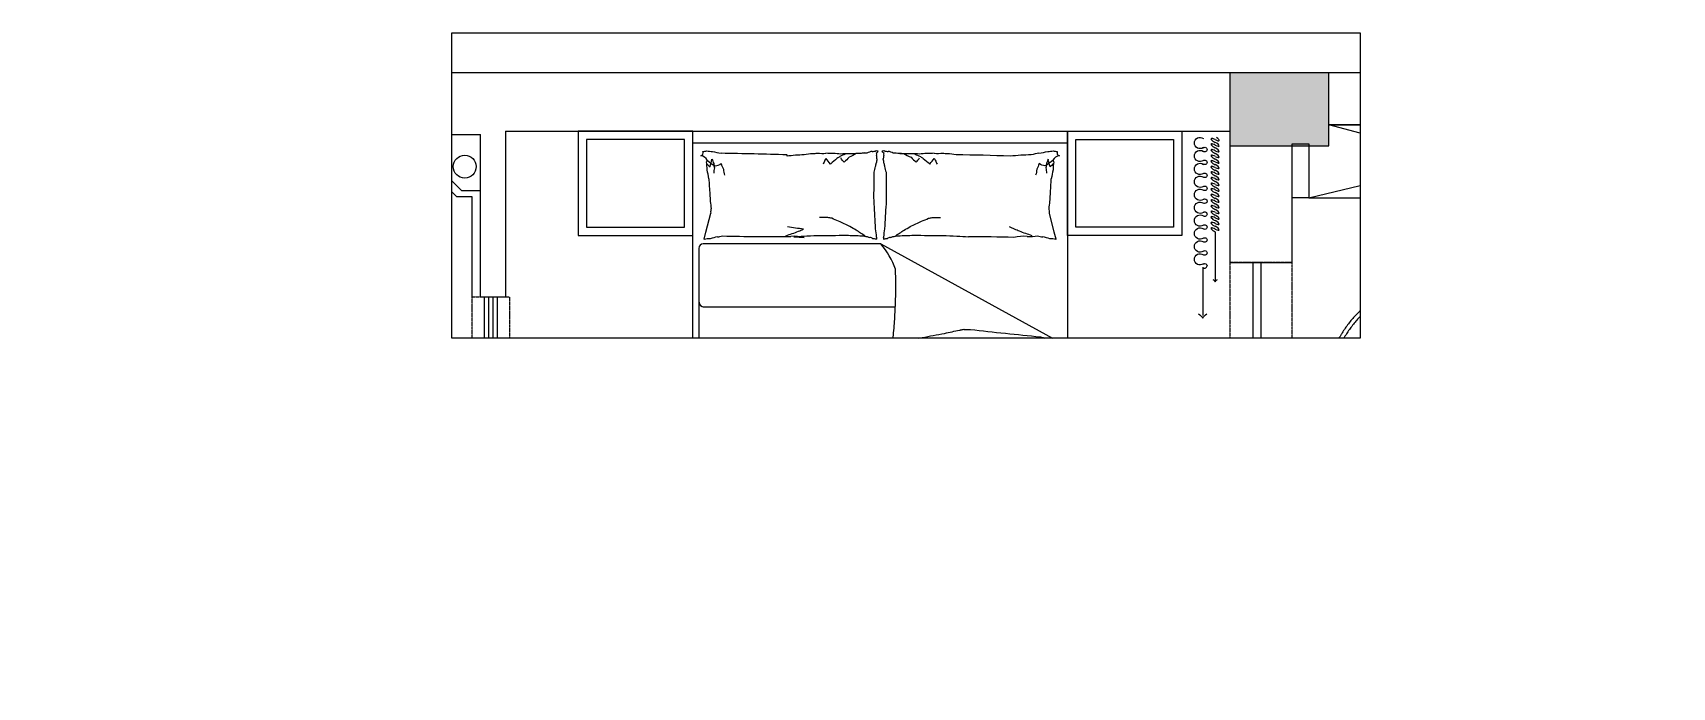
# Model space of a CAD drawing. Header units: millimetres. Extents: x 84840 to 206424, y -288515 to -124389.
# Drawn here: x 110723 to 118598, y -254965 to -251822 of the extents above; entities that cross this region are included whole.
import ezdxf
from ezdxf.xclip import XClip

# ---------------------------------------------------------------- set-up
doc = ezdxf.new("R2010")
doc.units = ezdxf.units.MM
doc.header["$XCLIPFRAME"] = 0
doc.linetypes.add('HIDDEN', pattern=[0.375, 0.25, -0.125])
for name, color, linetype in [('C-门套', 16, 'Continuous'), ('F-地坪3(地台)', 6, 'Continuous'), ('P-原墙线', 7, 'Continuous'), ('P-固定家具1(到顶)', 3, 'Continuous'), ('P-固定家具2(不到顶)', 2, 'Continuous'), ('P-完成面', 1, 'Continuous'), ('P-完成面尺寸', 44, 'Continuous'), ('P-新墙线', 4, 'Continuous'), ('P-活动家具', 3, 'Continuous'), ('P-门', 1, 'Continuous')]:
    doc.layers.add(name, color=color, linetype=linetype)

# ---------------------------------------------------------------- blocks, each defined once
blk = doc.blocks.new('A$C3A1E34E2')
at = {"color": 0, "linetype": 'ByBlock'}
for p, q in [((899, 122), (1232, 122)), ((657, 37, 0), (1001, 37, 0))]:
    blk.add_line(p, q, dxfattribs=at)
for centre, start, end in [((1017, 69, 0), 206.8177, 243.0269), ((1017, 5, 0), 116.9731, 153.1823)]:
    blk.add_arc(centre, 36.1, start, end, dxfattribs=at)
for centre, major_axis, start_param, end_param in [((48, 140), (-27.4, 27.4), -0.785341, 1.400999), ((48, 140), (-27.4, 27.4), 3.311504, 5.497844), ((93, 108), (-11, 11), 0.169911, 4.542591), ((137, 140), (27.4, 27.4), 0.785455, 2.971795), ((137, 140), (27.4, 27.4), 4.8823, 7.06864), ((181, 108), (11, 11), 1.740708, 6.113388), ((226, 140), (-27.4, 27.4), -0.785341, 1.400999), ((226, 140), (27.4, 27.4), 4.8823, 7.06864), ((270, 108), (-11, 11), 0.169911, 4.542591), ((314, 140), (27.4, 27.4), 0.785341, 2.971681), ((314, 140), (27.4, 27.4), 4.882187, 7.068527), ((359, 108), (11, 11), 1.740594, 6.113274), ((403, 140), (27.4, 27.4), 0.785341, 2.971681), ((403, 140), (27.4, 27.4), 4.882187, 7.068527), ((447, 108), (-11, 11), 0.169798, 2.356194), ((447, 108), (11, 11), 3.927048, 6.113388), ((492, 140), (-27.4, 27.4), -0.785341, 1.400999), ((492, 140), (-27.4, 27.4), 3.311504, 5.497844), ((536, 108), (-11, 11), 0.169911, 4.542591), ((580, 140), (27.4, 27.4), 0.785455, 2.971795), ((580, 140), (27.4, 27.4), 4.8823, 7.06864), ((625, 108), (11, 11), 1.740708, 6.113388), ((669, 140), (-27.4, 27.4), -0.785341, 1.400999), ((669, 140), (27.4, 27.4), 4.8823, 7.06864), ((713, 108), (-11, 11), 0.169911, 4.542591), ((758, 140), (27.4, 27.4), 0.785341, 2.971681), ((758, 140), (27.4, 27.4), 4.882187, 7.068527), ((802, 108), (11, 11), 1.740594, 6.113274), ((846, 140), (27.4, 27.4), 0.785341, 2.971681), ((846, 140), (27.4, 27.4), 4.882187, 7.068527), ((891, 108), (-11, 11), 0.169798, 2.356194), ((1280, 181), (46.9, 46.9), 2.824252, 3.456222), ((1280, 63), (-46.9, 46.9), -0.314629, 0.31734)]:
    blk.add_ellipse(centre, major_axis=major_axis, ratio=1, start_param=start_param, end_param=end_param, dxfattribs=at)
at = {"color": 0, "linetype": 'ByBlock', "extrusion": (0, 0, -1)}
blk.add_ellipse((891, 108), major_axis=(13.9, 8.4), ratio=0.942431, start_param=-0.491972, end_param=2.091434, dxfattribs=at)
at = {"color": 0, "extrusion": (0, 0, -1)}
for centre, start_param, end_param in [((15, 37, 0), 1.716714, 4.546394), ((34, 37, 0), -1.424879, 1.716714), ((53, 37, 0), 1.716714, 4.858306), ((72, 37, 0), -1.424879, 1.716714), ((91, 37, 0), 1.716714, 4.858306), ((111, 37, 0), -1.424879, 1.716714), ((130, 37, 0), 1.716714, 4.858306), ((149, 37, 0), -1.424879, 1.716714), ((168, 37, 0), 1.716714, 4.858306), ((187, 37, 0), -1.424879, 1.716714), ((206, 37, 0), 1.716714, 4.858306), ((226, 37, 0), -1.424879, 1.716714), ((245, 37, 0), 1.716714, 4.858306), ((264, 37, 0), -1.424879, 1.716714), ((283, 37, 0), 1.716714, 4.858306), ((302, 37, 0), -1.424879, 1.716714), ((322, 37, 0), 1.716714, 4.858306), ((341, 37, 0), -1.424879, 1.716714), ((360, 37, 0), 1.716714, 4.858306), ((379, 37, 0), -1.424879, 1.716714), ((398, 37, 0), 1.716714, 4.858306), ((418, 37, 0), -1.424879, 1.716714), ((437, 37, 0), 1.716714, 4.858306), ((456, 37, 0), -1.424879, 1.716714), ((475, 37, 0), 1.716714, 4.858306), ((494, 37, 0), -1.424879, 1.716714), ((514, 37, 0), 1.716714, 4.858306), ((533, 37, 0), -1.424879, 1.716714), ((552, 37, 0), 1.716714, 4.858306), ((571, 37, 0), -1.424879, 1.716714), ((590, 37, 0), 1.716714, 4.858306), ((610, 37, 0), -1.424879, 1.716714), ((629, 37, 0), 1.716714, 4.858306), ((648, 37, 0), -1.424879, 1.716714)]:
    blk.add_ellipse(centre, major_axis=(-16.5, 28.6), ratio=0.254545, start_param=start_param, end_param=end_param, dxfattribs=at)
blk = doc.blocks.new('做成ACAD TuKuai0334')
at = {"ltscale": 0.1}
blk.add_lwpolyline([(-561.5, 302.8), (-426.8, 236.8), (-448.8, 191.9), (-583.5, 257.9)], close=True, dxfattribs=at)
blk.add_lwpolyline([(-433.4, 223.4), (4.4, 9, -1), (-4.4, -9), (-442.2, 205.4)], format="xyb", close=True, dxfattribs=at)
blk.add_arc((0, 0), 50, 165.44738, 142.37346, dxfattribs=at)
blk = doc.blocks.new('A$C46D34C97')
at = {"layer": 'P-活动家具'}
blk.add_circle((550, 550), 550, dxfattribs=at)
at = {"layer": 'P-活动家具', "color": 252}
blk.add_circle((550, 550), 530, dxfattribs=at)
at = {"layer": 'P-活动家具', "extrusion": (-3.63023e-16, 2.76781e-16, -1)}
for centre, major_axis, start_param, end_param in [((1664.7, 216.2), (-994.3, 840.3), 0.021596, 0.360844), ((1070.8, 1280.2), (-58.9, 58.9), 5.207152, 6.572082), ((1036.9, 1361), (-6.73, 6.73), 4.573679, 6.061226), ((1049.3, 1346), (-20.3, 20.3), 6.272135, 7.768104), ((2280.8, 2279.2), (-1189.8, 1001.7), 4.649527, 4.945795), ((-273.3, -277.1), (-1617.4, 1374.5), 1.550382, 1.752631), ((3013.8, -1925.6), (-2658, 2658), 0.117026, 0.206621), ((488, 1698.7), (-473.6, 473.6), 3.077462, 3.14993), ((488, 1698.7), (-473.6, 473.6), 3.077462, 3.14993), ((869.8, 868.7), (-287.2, 287.2), 1.088485, 2.044585), ((715.2, 983.3), (-46.3, 46.3), 5.075891, 6.45545), ((713.8, 1048.9), (-27, 27), 5.179428, 6.355186), ((689.6, 1035.5), (-8.59, 8.59), 4.369902, 5.615979), ((218, 1661), (-998.3, 835.3), 2.951906, 3.29117), ((1284.2, 1072.3), (-59.3, 59.3), 2.900344, 4.264281), ((1364.2, 1035.2), (-7.36, 7.36), 3.430198, 4.849571), ((1349, 1046.5), (-20.3, 20.3), 1.65498, 3.150948), ((-890.8, -909.4), (-1854.2, 1560.2), 1.56328, 1.742544), ((2639.4, -411.8), (1394, 1394), 4.676754, 4.720313), ((2639.4, -411.8), (1394, 1394), 4.676754, 4.720313), ((-1385.7, 2499.7), (-2136, 2136), 2.901951, 3.001897), ((989.8, 711.1), (-46.5, 46.5), 2.96034, 4.340179), ((1044.8, 697.4), (-16.7, 16.7), 3.964784, 4.786085), ((1051.6, 711.4), (-27.2, 27.2), 3.070293, 4.127567)]:
    blk.add_ellipse(centre, major_axis=major_axis, ratio=1, start_param=start_param, end_param=end_param, dxfattribs=at)
at = {"layer": 'P-活动家具', "rotation": 12.44499721410939}
blk.add_blockref('做成ACAD TuKuai0334', (1314.7, 475.1), dxfattribs=at)
blk = doc.blocks.new('0000000000000000000222')
at = {"layer": 'P-原墙线'}
h = blk.add_hatch(color=8, dxfattribs=at)
h.paths.add_polyline_path([(246712.8, 48263.9), (246712.8, 47913.9), (247187.8, 47913.9), (247187.8, 48263.9)])
h.paths.add_polyline_path([(241242.8, 48263.9), (240962.8, 48263.9), (240962.8, 47868.9), (241242.8, 47868.9), (241242.8, 47968.9)])
at = {"layer": 'C-门套', "linetype": 'HIDDEN'}
blk.add_lwpolyline([(246712.8, 45313.9), (247012.8, 45313.9), (247012.8, 47353.9), (246712.8, 47353.9)], close=True, dxfattribs=at)
blk.add_lwpolyline([(243252.6, 47188.9), (243252.6, 46462), (242487.6, 45803.7), (242395.7, 45948.9), (243072.6, 46531.4), (243072.6, 47188.9), (243252.6, 47188.9)], dxfattribs=at)
at = {"layer": 'F-地坪3(地台)'}
for p, q in [((243132.6, 46523.7), (243132.6, 47188.9)), ((243192.6, 47188.9), (243192.6, 46496.2))]:
    blk.add_line(p, q, dxfattribs=at)
at = {"layer": 'P-原墙线'}
for p, q in [((248837.8, 48263.9), (240962.8, 48263.9)), ((246712.8, 48263.9), (246712.8, 47353.9)), ((247187.8, 47913.9), (247187.8, 48263.9)), ((241242.8, 47968.9), (243112.8, 47968.9)), ((243112.8, 47188.9), (243112.8, 47968.9)), ((243232.8, 47983.9), (246712.8, 47983.9)), ((243232.8, 47983.9), (243232.8, 47188.9)), ((247187.8, 48013.9), (248557.8, 48013.9)), ((246712.8, 47913.9), (247187.8, 47913.9)), ((247012.8, 47353.9), (247012.8, 47913.9)), ((246712.8, 47353.9), (247012.8, 47353.9)), ((243112.8, 47188.9), (243232.8, 47188.9))]:
    blk.add_line(p, q, dxfattribs=at)
blk.add_circle((243037.8, 47813.9), 55, dxfattribs=at)
at = {"layer": 'P-固定家具1(到顶)', "color": 252}
for p, q in [((247092.8, 47663.9), (248557.8, 48013.9)), ((248557.8, 47663.9), (247187.8, 48013.9))]:
    blk.add_line(p, q, dxfattribs=at)
at = {"layer": 'P-固定家具1(到顶)'}
blk.add_lwpolyline([(247092.8, 47663.9), (248557.8, 47663.9), (248557.8, 48013.9), (247187.8, 48013.9)], dxfattribs=at)
blk.add_lwpolyline([(247092.8, 47663.9), (247012.8, 47663.9), (247012.8, 47923.9), (247092.8, 47923.9)], close=True, dxfattribs=at)
at = {"layer": 'P-固定家具2(不到顶)'}
for p, q in [((243152.6, 46514.5), (243152.6, 47188.9)), ((243172.6, 47188.9), (243172.6, 46505.4))]:
    blk.add_line(p, q, dxfattribs=at)
at = {"layer": 'P-固定家具2(不到顶)', "color": 8}
blk.add_lwpolyline([(243137.6, 46501.7), (242681, 47032.2), (242696.2, 47045.3), (243152.8, 46514.7)], dxfattribs=at)
at = {"layer": 'P-完成面'}
for p, q in [((243000.3, 47668.9), (242882.8, 47786.5)), ((243072.8, 47668.9), (243000.3, 47668.9)), ((243072.8, 47188.9), (243072.8, 47668.9))]:
    blk.add_line(p, q, dxfattribs=at)
at = {"layer": 'P-新墙线'}
for q in [(242922.8, 47798.9), (243112.8, 47698.9)]:
    blk.add_line((243022.8, 47698.9), q, dxfattribs=at)
at = {"layer": 'P-活动家具'}
for p, q in [((244132.8, 45783.9), (244132.8, 47983.9)), ((244132.8, 47983.9), (245932.8, 47983.9)), ((245932.8, 47983.9), (245932.8, 45783.9)), ((244132.8, 47928), (245932.8, 47928))]:
    blk.add_line(p, q, dxfattribs=at)
at = {"layer": 'P-活动家具', "color": 252}
for p, q in [((245932.8, 47928), (245932.8, 47452.8)), ((244196, 47499.1), (244219, 47590.9)), ((245869.5, 47499.1), (245846.6, 47590.9)), ((244187.7, 47465.8), (244196, 47499.1)), ((245877.9, 47465.8), (245869.5, 47499.1)), ((244161.5, 47421.1), (244161.5, 45819.7)), ((245036.6, 47443.3), (244183.7, 47443.3)), ((245036.6, 47443.3), (245901.2, 46968.5)), ((244183.7, 47140.4), (245105.3, 47140.4))]:
    blk.add_line(p, q, dxfattribs=at)
at = {"layer": 'P-活动家具'}
for points in [[(243582.8, 47483.9), (244132.8, 47483.9), (244132.8, 47983.9), (243582.8, 47983.9)], [(246482.8, 47483.9), (245932.8, 47483.9), (245932.8, 47983.9), (246482.8, 47983.9)]]:
    blk.add_lwpolyline(points, close=True, dxfattribs=at)
at = {"layer": 'P-活动家具', "color": 252}
for points in [[(243622.8, 47523.9), (244092.8, 47523.9), (244092.8, 47943.9), (243622.8, 47943.9)], [(246442.8, 47523.9), (245972.8, 47523.9), (245972.8, 47943.9), (246442.8, 47943.9)]]:
    blk.add_lwpolyline(points, close=True, dxfattribs=at)
for points in [[(244956.9, 47880.7, -0.088153), (244918.5, 47876.8, -0.088153), (244883.8, 47859.9, -0.077547), (244859.8, 47835.8, -0.104574), (244844.2, 47855.7)], [(245108.7, 47880.7, 0.088153), (245147, 47876.8, 0.088153), (245181.7, 47859.9, 0.077547), (245205.8, 47835.8, 0.104574), (245221.3, 47855.7)], [(244200.5, 47827.5, 0.05369), (244216.2, 47813.1, 0.030721), (244225.2, 47849.4, 0.015448), (244229.4, 47839.9, 0.013244), (244233.6, 47828.5, 0.082127), (244236.9, 47808.5, 0.064164), (244233.6, 47782.7)], [(244202.1, 47845.3, 0.077379), (244240.8, 47817.1, 0.121355), (244269.1, 47828.5, 0.047525), (244280.1, 47801.2, 0.047525), (244285.8, 47772.2)], [(244865.8, 47874.4, -0.027842), (244839.3, 47862.6, -0.048685), (244825.4, 47853.6, -0.023666), (244794.4, 47826.5, -0.028414), (244773.3, 47853.6, -0.046801), (244767.6, 47845, -0.023191), (244758.7, 47826.5)], [(245199.8, 47874.4, 0.027842), (245226.2, 47862.6, 0.048685), (245240.1, 47853.6, 0.023666), (245271.2, 47826.5, 0.028414), (245292.3, 47853.6, 0.046801), (245298, 47845, 0.023191), (245306.9, 47826.5)], [(245863.5, 47845.3, -0.077379), (245824.8, 47817.1, -0.121355), (245796.5, 47828.5, -0.047525), (245785.5, 47801.2, -0.047525), (245779.8, 47772.2)], [(245865.1, 47827.5, -0.05369), (245849.3, 47813.1, -0.030721), (245840.3, 47849.4, -0.015448), (245836.2, 47839.9, -0.013244), (245832, 47828.5, -0.082127), (245828.6, 47808.5, -0.064164), (245832, 47782.7)], [(244961, 47480.4, -0.016108), (244917.8, 47509.5, -0.024599), (244888, 47526.2, -0.009477), (244833.5, 47552.1, -0.015937), (244800.4, 47565.9, -0.072521), (244782.2, 47569.8, -0.033339), (244742, 47570)], [(245104.5, 47480.4, 0.016108), (245147.7, 47509.5, 0.024599), (245177.5, 47526.2, 0.009477), (245232, 47552.1, 0.015937), (245265.2, 47565.9, 0.072521), (245283.3, 47569.8, 0.033339), (245323.6, 47570)], [(244580.5, 47482.1, -0.009729), (244610.8, 47492.1, -0.009729), (244640.7, 47503.3, -0.007971), (244664.9, 47513.4, -0.002711), (244588.7, 47524.2)], [(245762.8, 47482.1, 0.009729), (245732.5, 47492.1, 0.009729), (245702.6, 47503.3, 0.007971), (245678.4, 47513.4, 0.007971), (245654.6, 47524.2)], [(245093.6, 46973.2, -0.007297), (245234.7, 46992.9, -0.009508), (245342.2, 47013, -0.006616), (245414.4, 47028.9, 0.023828), (245434.6, 47032.6, 0.052541), (245466.5, 47032.1, 0.004914), (245802.7, 46996.6, 0.013133), (245839.8, 46987, 0.007859), (245901.2, 46968.5)]]:
    blk.add_lwpolyline(points, format="xyb", dxfattribs=at)
for centre, radius, start, end in [((244168.4, 47880.4), 14.6, 281.27238, 26.58052), ((244181.4, 47987.4), 100.4, 270, 281.27238), ((244227.3, 48066), 179, 261.5628, 270), ((244319.2, 48212.9), 338.6, 254.25602, 261.5628), ((244999.9, 47827.1), 59.9, 95.25919, 120.65125), ((244996.8, 47918.7), 32.1, 265.69746, 300.65125), ((245023.6, 47917), 27.9, 248.2117, 265.69746), ((244999.2, 47874.4), 17.3, 338.0096, 21.42098), ((245016.3, 47885.4), 4.75, 258.10694, 338.0096), ((245023.1, 47884.4), 2.58, 78.10694, 199.56397), ((245025, 47890.5), 3.8, 199.56397, 248.2117), ((245040.5, 47890.5), 3.8, 291.7883, 340.43603), ((245042.4, 47884.4), 2.58, 340.43603, 101.89306), ((245042, 47917), 27.9, 274.30254, 291.7883), ((245049.3, 47885.4), 4.75, 201.9904, 281.89306), ((245066.4, 47874.4), 17.3, 158.57901, 201.9904), ((245068.7, 47918.7), 32.1, 239.34874, 274.30254), ((245065.6, 47827.1), 59.9, 59.34874, 84.74081), ((245746.3, 48212.9), 338.6, 278.43719, 285.74398), ((245838.2, 48066), 179, 270, 278.43719), ((245884.1, 47987.4), 100.4, 258.72762, 270), ((245897.2, 47880.4), 14.6, 153.41948, 258.72762), ((244168.3, 47828.3), 38, 26.58052, 85.59979), ((244186.7, 47845.7), 15.5, 322.29976, 359.49693), ((243975.5, 47798.1), 226.6, 360, 9.68436), ((243982.2, 29797.5), 18082.7, 88.0898, 89.08966), ((244582.3, 47867), 4.11, 303.62062, 49.83043), ((244667.4, 47345), 525.1, 90.00391, 99.07304), ((244771.4, 47291.3), 588.1, 96.08669, 100.18988), ((244701.6, 48045.3), 169.3, 272.53858, 280.18988), ((244758.5, 48199.4), 321.9, 265.19815, 272.53858), ((244763, 46907.6), 970.2, 85.19815, 89.42426), ((244899.5, 46215.1), 1660.3, 89.42426, 91.90789), ((244999.8, 46967.1), 912, 91.90789, 95.25919), ((244885.7, 47835.4), 127.2, 338.11405, 350.29555), ((244795.7, 47860.2), 220.4, 347.89054, 352.3191), ((245284.7, 47792.1), 273.4, 167.89054, 171.86652), ((245051.3, 47862.7), 36.4, 171.86652, 201.42098), ((245014.3, 47862.7), 36.4, 338.57901, 8.13348), ((244780.9, 47792.1), 273.4, 8.13348, 12.10946), ((245269.9, 47860.2), 220.4, 187.6809, 192.10946), ((245179.8, 47835.4), 127.2, 189.70444, 201.88594), ((245065.8, 46967.1), 912, 84.74081, 88.09211), ((245166.1, 46215.1), 1660.3, 88.09211, 90.57574), ((245302.6, 46907.6), 970.2, 90.57574, 94.80184), ((245307.1, 48199.4), 321.9, 267.46141, 274.80184), ((245364, 48045.3), 169.3, 259.81012, 267.46141), ((245294.1, 47291.3), 588.1, 79.81012, 83.9133), ((245398.2, 42703.6), 5166.5, 87.11007, 90.00079), ((245758.3, 47111.6), 758.5, 90, 97.54685), ((245831.4, 47611.1), 269.2, 97.54685, 105.74398), ((245897.2, 47828.3), 38, 94.40021, 153.41948), ((245878.9, 47845.7), 15.5, 180.50305, 217.70022), ((246090.1, 47798.1), 226.6, 170.31563, 180), ((243244.2, 47591.1), 980, 9.68436, 12.19838), ((247229, 47899.2), 3022.1, 182.71712, 184.14889), ((242669.7, 47750.2), 2334.4, 358.08543, 0.92823), ((247395.8, 47750.2), 2334.4, 179.07176, 181.91457), ((242836.5, 47899.2), 3022.1, 355.85111, 357.28288), ((246821.3, 47591.1), 980, 167.80162, 170.31563), ((244946, 47714.6), 732, 182.66488, 188.00505), ((243488, 47591.4), 1516.9, 1.63309, 3.05496), ((246577.5, 47591.4), 1516.9, 176.94504, 178.36691), ((245119.5, 47714.6), 732, 351.99495, 357.33512), ((244294.1, 47594.4), 75.2, 165.9548, 182.66488), ((229882, 46708.4), 15150.6, 3.05496, 3.50486), ((260183.5, 46708.4), 15150.6, 176.49514, 176.94504), ((245771.4, 47594.4), 75.2, 357.33512, 14.04519), ((244659.7, 47453.9), 356.9, 3.50486, 9.99836), ((245405.9, 47453.9), 356.9, 170.00164, 176.49514), ((244183.7, 47421.1), 22.2, 90, 180), ((244187.8, 47464.8), 1.02, 345.95506, 94.08294), ((244238.3, 47167.8), 300.8, 94.08294, 99.4841), ((244293.2, 47224.3), 255.2, 99.4841, 107.38641), ((244236.2, 47608.2), 133, 276.43405, 287.38641), ((244486.8, 54240), 6762, 268.21298, 270.99618), ((244616.6, 47223.7), 255.6, 78.44144, 92.74906), ((244559, 48744.9), 1268.9, 272.69346, 274.76579), ((244740.4, 48937.4), 1465.1, 265.23375, 267.16236), ((244624.4, 48973.3), 1493.5, 271.53552, 274.12818), ((244763.7, 53837.5), 6353.9, 269.71345, 270.97038), ((244951.9, 48775.4), 1293.3, 266.42603, 269.71345), ((244981.6, 47640.1), 162.1, 257.13096, 266.42603), ((244994.5, 47523), 50.3, 242.71588, 257.13096), ((244959.5, 47392.1), 85.3, 62.71588, 73.77885), ((244986.6, 47371.4), 97.2, 73.77885, 82.8796), ((245015.1, 47464.3), 1.47, 82.8796, 163.30223), ((245036.4, 47469.5), 21.5, 163.30223, 189.99836), ((244715.8, 47177.4), 416.7, 20.14884, 39.64454), ((245029.1, 47469.5), 21.5, 350.00164, 16.69776), ((245050.4, 47464.3), 1.47, 16.69776, 97.12039), ((245079, 47371.4), 97.2, 97.12039, 106.22115), ((245106, 47392.1), 85.3, 106.22115, 117.28412), ((245071, 47523), 50.3, 282.86904, 297.28412), ((245084, 47640.1), 162.1, 273.57397, 282.86904), ((245113.6, 48775.4), 1293.3, 270.28654, 273.57397), ((245301.8, 53837.5), 6353.9, 269.02962, 270.28654), ((245441.1, 48973.3), 1493.5, 265.87182, 268.46447), ((245532, 49432.4), 1956.4, 266.16258, 267.83156), ((245138.3, 18984.5), 28494.7, 88.91987, 89.35718), ((245726.7, 47223.7), 255.6, 87.25093, 101.55856), ((245757.1, 47640.1), 162.1, 263.56594, 281.55856), ((245829.3, 47608.2), 133, 252.61359, 263.56594), ((245772.4, 47224.3), 255.2, 72.61359, 80.51589), ((245827.2, 47167.8), 300.8, 80.51589, 85.91706), ((245877.8, 47464.8), 1.02, 85.91706, 194.04494), ((242608.1, 47243.2), 2500.1, 353.79846, 1.78212), ((244186.1, 47162.5), 22.2, 180, 270)]:
    blk.add_arc(centre, radius, start, end, dxfattribs=at)
at = {"layer": 'P-门'}
blk.add_lwpolyline([(246822.8, 46313.9), (246862.8, 46313.9), (246862.8, 47353.9), (246822.8, 47353.9)], close=True, dxfattribs=at)
at = {"layer": 'P-活动家具', "color": 252, "xscale": -0.7000000000116415, "yscale": 0.7000000000116415, "zscale": 0.7000000000000002, "rotation": 90}
blk.add_blockref('A$C3A1E34E2', (246667.9, 47960.9, 3.8), dxfattribs=at)
at = {"layer": 'P-活动家具', "xscale": -1, "rotation": 282.8490667240035}
blk.add_blockref('A$C46D34C97', (247305.2, 46066.1), dxfattribs=at)
blk = doc.blocks.new('0086')
at = {"layer": 'P-完成面尺寸'}
blk.add_blockref('0000000000000000000222', (-130019.4, -173987.5), dxfattribs=at)

msp = doc.modelspace()

# ---------------------------------------------------------------- linework, layer by layer
msp.add_lwpolyline([(112735.8, -251822.1), (117099.5, -251822.1), (117099.5, -253287.9), (112735.8, -253287.9)], close=True)

# ---------------------------------------------------------------- block references
at = {"layer": 'P-完成面尺寸'}
ref = msp.add_blockref('0086', (-220.6, -126291.2), dxfattribs=at)
XClip(ref).set_block_clipping_path([(112956.3942865214, -126996.7086176695), (117320.1413683035, -125530.9228850334)])

doc.saveas('drawing.dxf')
